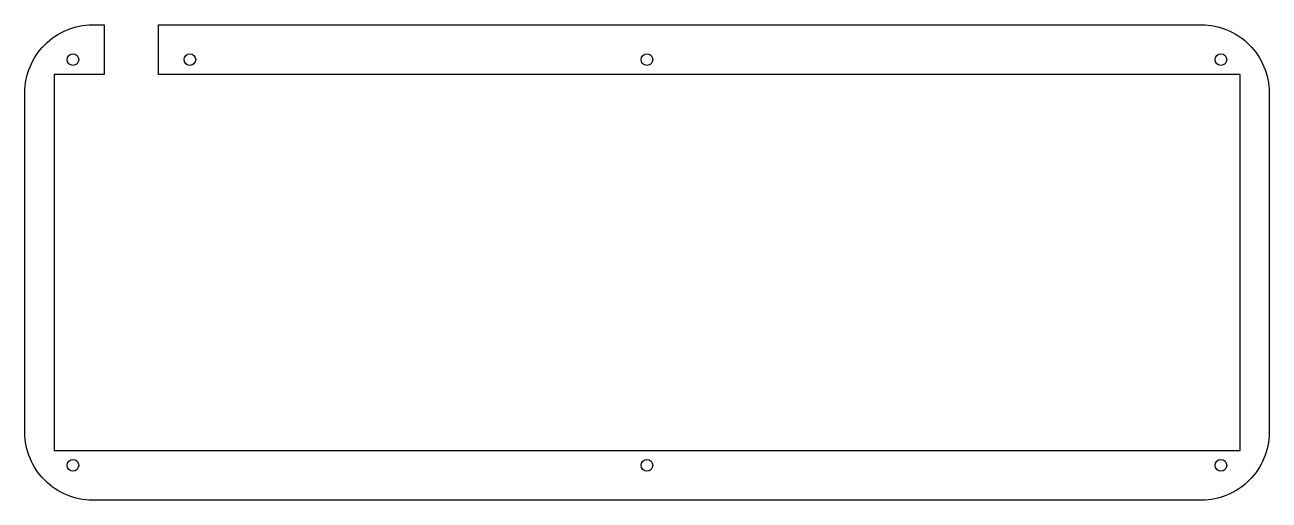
# Model space of a CAD drawing. Header units: millimetres. Extents: x -12 to 309, y -167 to -44.
import ezdxf

# ---------------------------------------------------------------- set-up
doc = ezdxf.new("R2010")
doc.units = ezdxf.units.MM
doc.layers.get('0').update_dxf_attribs({"linetype": 'CONTINUOUS'})

msp = doc.modelspace()

# ---------------------------------------------------------------- linework, layer by layer
msp.add_lwpolyline([(291.92, -43.81, -0.414214), (309.42, -61.31), (309.42, -149.15, -0.414214), (291.92, -166.65), (5.12, -166.65, -0.414214), (-12.38, -149.15), (-12.38, -61.31, -0.414214), (5.12, -43.81), (8.12, -43.81), (8.12, -56.6), (-4.83, -56.6), (-4.83, -153.85), (301.92, -153.85), (301.92, -56.6), (22.22, -56.6), (22.22, -43.81)], format="xyb", close=True)
for centre in [(0.05, -52.79), (30.29, -52.79), (148.5, -52.79), (296.95, -52.79), (0.05, -157.66), (148.5, -157.66), (296.95, -157.66)]:
    msp.add_circle(centre, 1.5)

doc.saveas('drawing.dxf')
